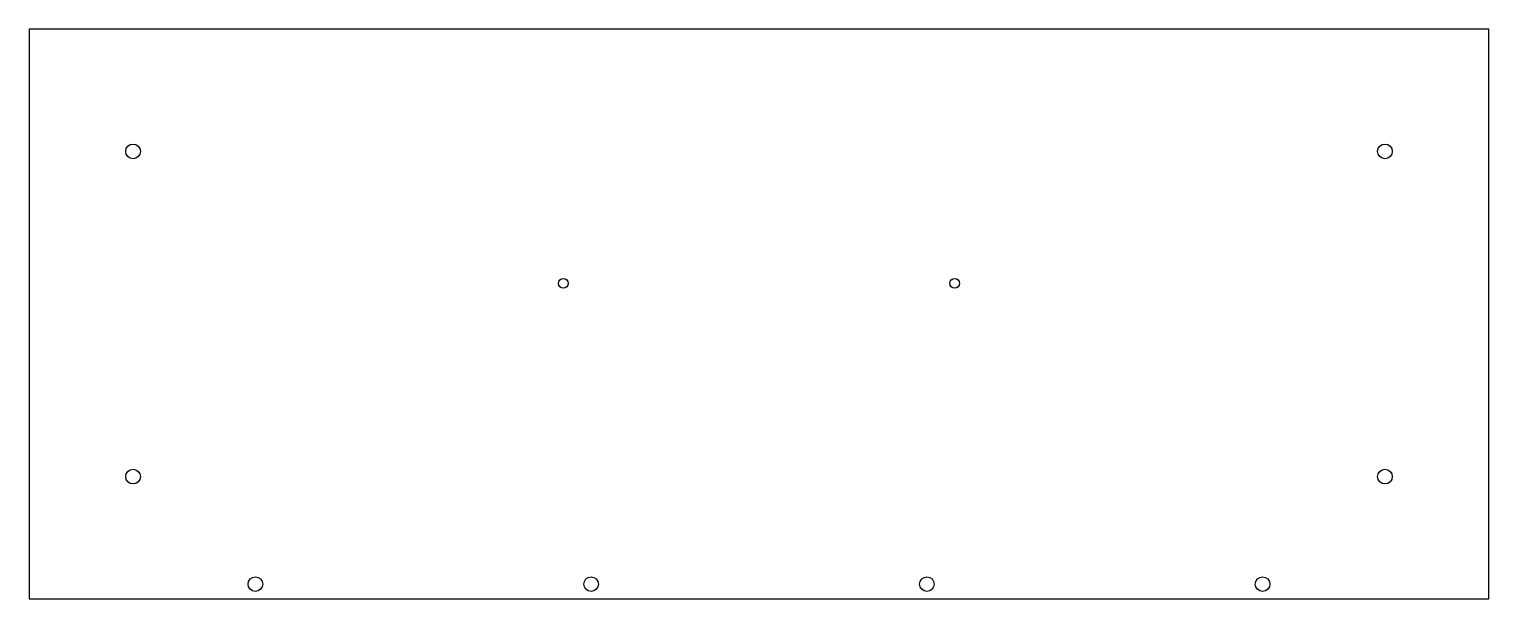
# Model space of a CAD drawing. Header units: metres. Extents: x 0 to 597, y 0 to 233.
import ezdxf

# ---------------------------------------------------------------- set-up
doc = ezdxf.new("R2010")
doc.units = ezdxf.units.M

msp = doc.modelspace()

# ---------------------------------------------------------------- linework, layer by layer
for p, q in [((597, 233), (0, 233)), ((0, 233), (0, 0)), ((597, 0), (597, 233)), ((39.7284, 184.148), (40.3787, 185.121)), ((40.3787, 185.121), (41.3519, 185.772)), ((41.3519, 185.772), (42.5, 186)), ((42.5, 186), (43.648, 185.772)), ((43.648, 185.772), (44.6213, 185.121)), ((44.6213, 185.121), (45.2716, 184.148)), ((551.728, 184.148), (552.379, 185.121)), ((552.379, 185.121), (553.352, 185.772)), ((553.352, 185.772), (554.5, 186)), ((554.5, 186), (555.648, 185.772)), ((555.648, 185.772), (556.621, 185.121)), ((556.621, 185.121), (557.272, 184.148)), ((39.5, 183), (39.7284, 184.148)), ((39.7284, 181.852), (39.5, 183)), ((40.3787, 180.879), (39.7284, 181.852)), ((41.3519, 180.228), (40.3787, 180.879)), ((42.5, 180), (41.3519, 180.228)), ((43.648, 180.228), (42.5, 180)), ((44.6213, 180.879), (43.648, 180.228)), ((45.2716, 181.852), (44.6213, 180.879)), ((45.2716, 184.148), (45.5, 183)), ((45.5, 183), (45.2716, 181.852)), ((551.5, 183), (551.728, 184.148)), ((551.728, 181.852), (551.5, 183)), ((552.379, 180.879), (551.728, 181.852)), ((553.352, 180.228), (552.379, 180.879)), ((554.5, 180), (553.352, 180.228)), ((555.648, 180.228), (554.5, 180)), ((556.621, 180.879), (555.648, 180.228)), ((557.272, 181.852), (556.621, 180.879)), ((557.272, 184.148), (557.5, 183)), ((557.5, 183), (557.272, 181.852)), ((216.5, 129), (216.652, 129.765)), ((216.652, 128.235), (216.5, 129)), ((216.652, 129.765), (217.086, 130.414)), ((217.086, 127.586), (216.652, 128.235)), ((217.086, 130.414), (217.735, 130.848)), ((217.735, 127.152), (217.086, 127.586)), ((217.735, 130.848), (218.5, 131)), ((218.5, 127), (217.735, 127.152)), ((218.5, 131), (219.265, 130.848)), ((219.265, 127.152), (218.5, 127)), ((219.265, 130.848), (219.914, 130.414)), ((219.914, 127.586), (219.265, 127.152)), ((219.914, 130.414), (220.348, 129.765)), ((220.348, 128.235), (219.914, 127.586)), ((220.348, 129.765), (220.5, 129)), ((220.5, 129), (220.348, 128.235)), ((376.5, 129), (376.652, 129.765)), ((376.652, 128.235), (376.5, 129)), ((376.652, 129.765), (377.086, 130.414)), ((377.086, 127.586), (376.652, 128.235)), ((377.086, 130.414), (377.735, 130.848)), ((377.735, 127.152), (377.086, 127.586)), ((377.735, 130.848), (378.5, 131)), ((378.5, 127), (377.735, 127.152)), ((378.5, 131), (379.265, 130.848)), ((379.265, 127.152), (378.5, 127)), ((379.265, 130.848), (379.914, 130.414)), ((379.914, 127.586), (379.265, 127.152)), ((379.914, 130.414), (380.348, 129.765)), ((380.348, 128.235), (379.914, 127.586)), ((380.348, 129.765), (380.5, 129)), ((380.5, 129), (380.348, 128.235)), ((39.5, 50), (39.7284, 51.148)), ((39.7284, 48.8519), (39.5, 50)), ((39.7284, 51.148), (40.3787, 52.1213)), ((40.3787, 47.8787), (39.7284, 48.8519)), ((40.3787, 52.1213), (41.3519, 52.7716)), ((41.3519, 47.2284), (40.3787, 47.8787)), ((41.3519, 52.7716), (42.5, 53)), ((42.5, 53), (43.648, 52.7716)), ((43.648, 52.7716), (44.6213, 52.1213)), ((44.6213, 47.8787), (43.648, 47.2284)), ((44.6213, 52.1213), (45.2716, 51.148)), ((45.2716, 48.8519), (44.6213, 47.8787)), ((45.2716, 51.148), (45.5, 50)), ((45.5, 50), (45.2716, 48.8519)), ((551.5, 50), (551.728, 51.148)), ((551.728, 48.8519), (551.5, 50)), ((551.728, 51.148), (552.379, 52.1213)), ((552.379, 47.8787), (551.728, 48.8519)), ((552.379, 52.1213), (553.352, 52.7716)), ((553.352, 47.2284), (552.379, 47.8787)), ((553.352, 52.7716), (554.5, 53)), ((554.5, 53), (555.648, 52.7716)), ((555.648, 52.7716), (556.621, 52.1213)), ((556.621, 47.8787), (555.648, 47.2284)), ((556.621, 52.1213), (557.272, 51.148)), ((557.272, 48.8519), (556.621, 47.8787)), ((557.272, 51.148), (557.5, 50)), ((557.5, 50), (557.272, 48.8519)), ((42.5, 47), (41.3519, 47.2284)), ((43.648, 47.2284), (42.5, 47)), ((554.5, 47), (553.352, 47.2284)), ((555.648, 47.2284), (554.5, 47)), ((89.5, 6), (89.7284, 7.14805)), ((89.7284, 4.85195), (89.5, 6)), ((89.7284, 7.14805), (90.3787, 8.12132)), ((90.3787, 8.12132), (91.3519, 8.77164)), ((91.3519, 8.77164), (92.5, 9)), ((92.5, 9), (93.648, 8.77164)), ((93.648, 8.77164), (94.6213, 8.12132)), ((94.6213, 8.12132), (95.2716, 7.14805)), ((95.2716, 7.14805), (95.5, 6)), ((95.5, 6), (95.2716, 4.85195)), ((226.833, 6), (227.062, 7.14805)), ((227.062, 4.85195), (226.833, 6)), ((227.062, 7.14805), (227.712, 8.12132)), ((227.712, 8.12132), (228.685, 8.77164)), ((228.685, 8.77164), (229.833, 9)), ((229.833, 9), (230.981, 8.77164)), ((230.981, 8.77164), (231.955, 8.12132)), ((231.955, 8.12132), (232.605, 7.14805)), ((232.605, 7.14805), (232.833, 6)), ((232.833, 6), (232.605, 4.85195)), ((364.167, 6), (364.395, 7.14805)), ((364.395, 4.85195), (364.167, 6)), ((364.395, 7.14805), (365.045, 8.12132)), ((365.045, 8.12132), (366.019, 8.77164)), ((366.019, 8.77164), (367.167, 9)), ((367.167, 9), (368.315, 8.77164)), ((368.315, 8.77164), (369.288, 8.12132)), ((369.288, 8.12132), (369.938, 7.14805)), ((369.938, 7.14805), (370.167, 6)), ((370.167, 6), (369.938, 4.85195)), ((501.5, 6), (501.728, 7.14805)), ((501.728, 4.85195), (501.5, 6)), ((501.728, 7.14805), (502.379, 8.12132)), ((502.379, 8.12132), (503.352, 8.77164)), ((503.352, 8.77164), (504.5, 9)), ((504.5, 9), (505.648, 8.77164)), ((505.648, 8.77164), (506.621, 8.12132)), ((506.621, 8.12132), (507.272, 7.14805)), ((507.272, 7.14805), (507.5, 6)), ((507.5, 6), (507.272, 4.85195)), ((0, 0), (597, 0)), ((90.3787, 3.87868), (89.7284, 4.85195)), ((91.3519, 3.22836), (90.3787, 3.87868)), ((92.5, 3), (91.3519, 3.22836)), ((93.648, 3.22836), (92.5, 3)), ((94.6213, 3.87868), (93.648, 3.22836)), ((95.2716, 4.85195), (94.6213, 3.87868)), ((227.712, 3.87868), (227.062, 4.85195)), ((228.685, 3.22836), (227.712, 3.87868)), ((229.833, 3), (228.685, 3.22836)), ((230.981, 3.22836), (229.833, 3)), ((231.955, 3.87868), (230.981, 3.22836)), ((232.605, 4.85195), (231.955, 3.87868)), ((365.045, 3.87868), (364.395, 4.85195)), ((366.019, 3.22836), (365.045, 3.87868)), ((367.167, 3), (366.019, 3.22836)), ((368.315, 3.22836), (367.167, 3)), ((369.288, 3.87868), (368.315, 3.22836)), ((369.938, 4.85195), (369.288, 3.87868)), ((502.379, 3.87868), (501.728, 4.85195)), ((503.352, 3.22836), (502.379, 3.87868)), ((504.5, 3), (503.352, 3.22836)), ((505.648, 3.22836), (504.5, 3)), ((506.621, 3.87868), (505.648, 3.22836)), ((507.272, 4.85195), (506.621, 3.87868))]:
    msp.add_line(p, q)

doc.saveas('drawing.dxf')
